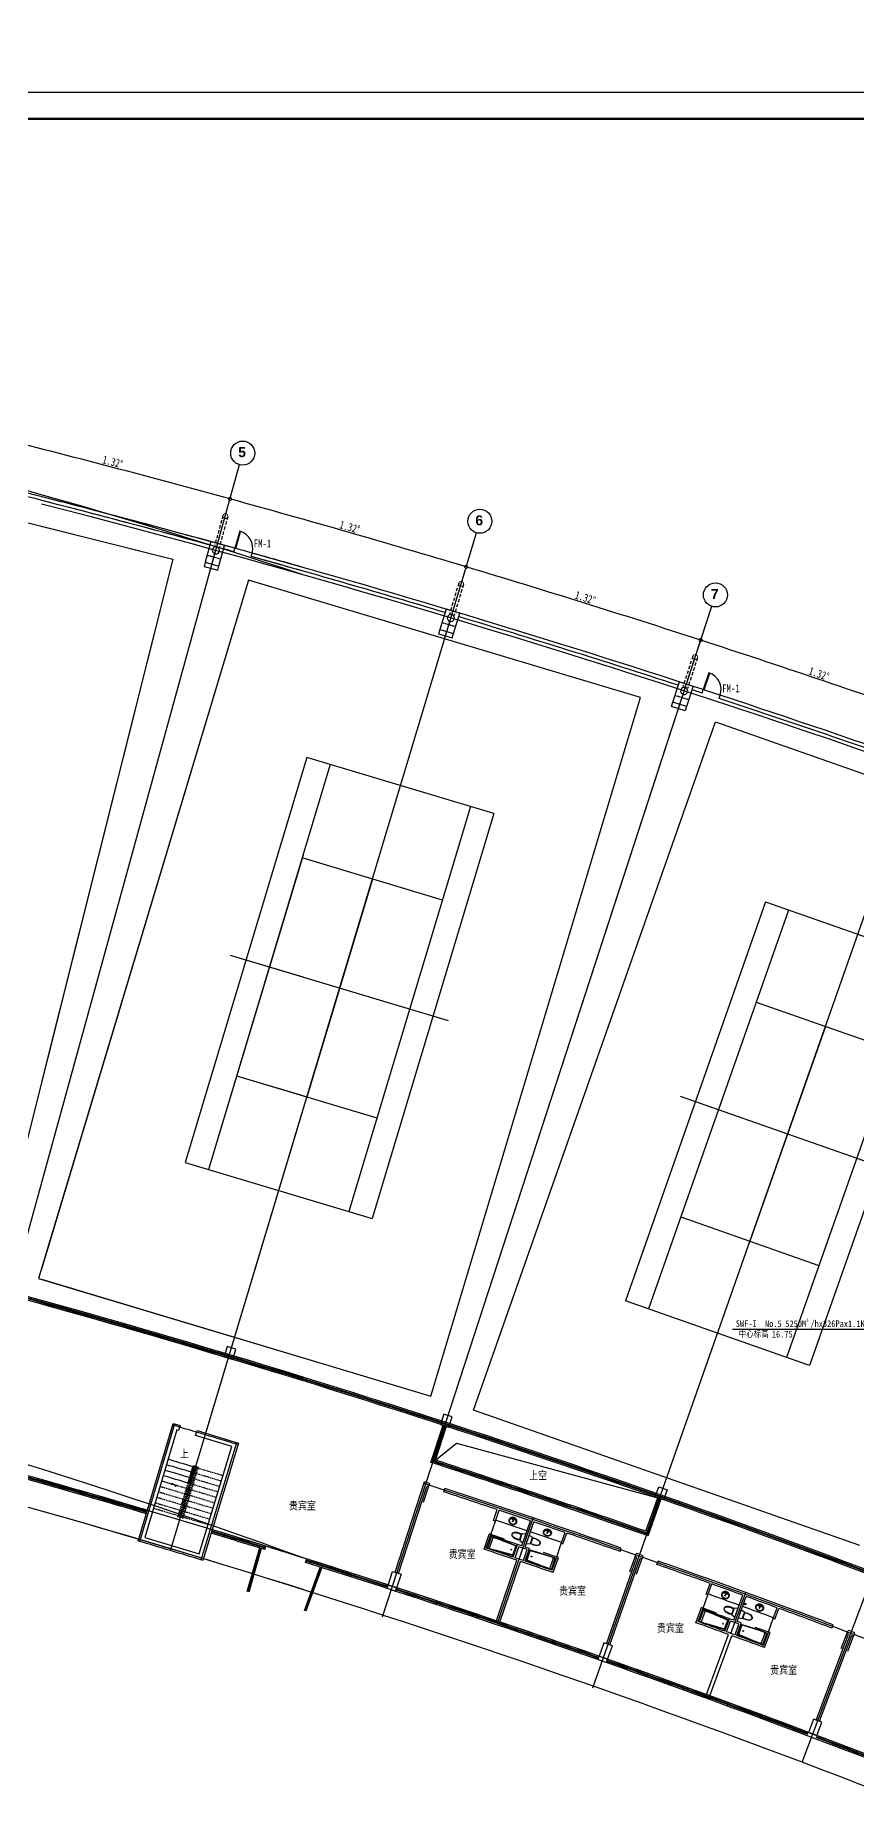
# Model space of a CAD drawing. Extents: x 23618587 to 48466785, y 42305484 to 86624613.
# Drawn here: x 24297473 to 24343642, y 43063849 to 43162400 of the extents above; entities that cross this region are included whole.
import ezdxf

# ---------------------------------------------------------------- set-up
doc = ezdxf.new("R2010")
doc.units = 0
doc.header["$MEASUREMENT"] = 0
doc.linetypes.add('HIDDEN', pattern=[9.525, 6.35, -3.175])
doc.layers.get('0').update_dxf_attribs({"linetype": 'CONTINUOUS'})
doc.layers.get('DEFPOINTS').update_dxf_attribs({"linetype": 'CONTINUOUS'})
for name, color, linetype in [('AC-SF', 4, 'CONTINUOUS'), ('AC-W', 7, 'CONTINUOUS'), ('FRAME', 7, 'CONTINUOUS'), ('场地', 5, 'CONTINUOUS'), ('楼控', 1, 'CONTINUOUS'), ('门窗', 7, 'CONTINUOUS')]:
    doc.layers.add(name, color=color, linetype=linetype)
doc.styles.add('ATT', font='txt')
doc.styles.add('Q1', font='SimSun.ttf', dxfattribs={"width": 0.8, "height": 450})
doc.styles.add('Q200', font='SimSun.ttf', dxfattribs={"width": 0.8, "height": 450})
doc.styles.add('T-SG-01$0$Arial', font='ARIALBD.TTF')
doc.dimstyles.new('Q2', dxfattribs={"dimscale": 150, "dimtxt": 2.5, "dimasz": 2.5, "dimexe": 0, "dimexo": 0, "dimgap": 0.5, "dimtad": 1, "dimdec": 4, "dimdsep": 46, "dimtxsty": 'Q200', "dimblk1": 'DOTSMALL', "dimblk2": 'DOTSMALL', "dimsah": 1, "dimcen": 2.5, "dimadec": 0, "dimazin": 0, "dimtfac": 1, "dimtdec": 3, "dimtmove": 2, "dimatfit": 3, "dimldrblk": 'DOTSMALL', "dimfxl": 1, "dimtolj": 1, "dimtzin": 10, "dimarcsym": 0})

# ---------------------------------------------------------------- blocks, each defined once
blk = doc.blocks.new('_DOTSMALL')
at = {"color": 0, "linetype": 'ByBlock', "const_width": 0.5}
blk.add_lwpolyline([(-0.0625, 0, 1), (0.0625, 0, 1)], format="xyb", close=True, dxfattribs=at)
blk = doc.blocks.new('*D141')
at = {"color": 0, "linetype": 'ByBlock'}
blk.add_arc((24149392, 42558637), 599173, 74.60798, 75.92798, dxfattribs=at)
at = {"layer": 'DEFPOINTS', "color": 0, "linetype": 'ByBlock'}
for p in [(24295562, 43141769), (24294833, 43138859), (24303985, 43137523), (24308691, 43137282), (24308160, 43135354)]:
    blk.add_point(p, dxfattribs=at)
at = {"color": 0, "linetype": 'ByBlock', "xscale": 375, "yscale": 375, "zscale": 375}
for p, rotation in [((24295076, 43139829), 165.9279804356613), ((24308426, 43136318), 344.607980435412)]:
    blk.add_blockref('_DOTSMALL', p, dxfattribs=dict(at, rotation=rotation))
at = {"color": 0, "linetype": 'ByBlock', "insert": (24301837, 43138402), "char_height": 450, "attachment_point": 5, "rotation": 345.26798, "style": 'Q200'}
blk.add_mtext('\\A1;1.32°', dxfattribs=at)
blk = doc.blocks.new('*D152')
at = {"color": 0, "linetype": 'ByBlock'}
blk.add_arc((24149392, 42558637), 599173, 71.96798, 73.28798, dxfattribs=at)
at = {"layer": 'DEFPOINTS', "color": 0, "linetype": 'ByBlock'}
for p in [(24322266, 43134417), (24321404, 43131544), (24330485, 43129788), (24335175, 43129331), (24334556, 43127429)]:
    blk.add_point(p, dxfattribs=at)
at = {"color": 0, "linetype": 'ByBlock', "xscale": 375, "yscale": 375, "zscale": 375}
for p, rotation in [((24321691, 43132502), 163.2879804354956), ((24334865, 43128380), 341.9679804354437)]:
    blk.add_blockref('_DOTSMALL', p, dxfattribs=dict(at, rotation=rotation))
at = {"color": 0, "linetype": 'ByBlock', "insert": (24328380, 43130765), "char_height": 450, "attachment_point": 5, "rotation": 342.62798, "style": 'Q200'}
blk.add_mtext('\\A1;1.32°', dxfattribs=at)
blk = doc.blocks.new('*D153')
at = {"color": 0, "linetype": 'ByBlock'}
blk.add_arc((24149392, 42558637), 599173, 70.64798, 71.96798, dxfattribs=at)
at = {"layer": 'DEFPOINTS', "color": 0, "linetype": 'ByBlock'}
for p in [(24335175, 43129331), (24334556, 43127429), (24343594, 43125464), (24348604, 43125843), (24347609, 43123013)]:
    blk.add_point(p, dxfattribs=at)
at = {"color": 0, "linetype": 'ByBlock', "xscale": 375, "yscale": 375, "zscale": 375}
for p, rotation in [((24334865, 43128380), 161.967980435326), ((24347941, 43123956), 340.6479804352206)]:
    blk.add_blockref('_DOTSMALL', p, dxfattribs=dict(at, rotation=rotation))
at = {"color": 0, "linetype": 'ByBlock', "insert": (24341512, 43126490), "char_height": 450, "attachment_point": 5, "rotation": 341.30798, "style": 'Q200'}
blk.add_mtext('\\A1;1.32°', dxfattribs=at)
blk = doc.blocks.new('*D154')
at = {"color": 0, "linetype": 'ByBlock'}
blk.add_arc((24149392, 42558637), 599173, 73.28798, 74.60798, dxfattribs=at)
at = {"layer": 'DEFPOINTS', "color": 0, "linetype": 'ByBlock'}
for p in [(24308691, 43137282), (24308160, 43135354), (24322266, 43134417), (24317279, 43133808), (24321404, 43131544)]:
    blk.add_point(p, dxfattribs=at)
at = {"color": 0, "linetype": 'ByBlock', "xscale": 375, "yscale": 375, "zscale": 375}
for p, rotation in [((24308426, 43136318), 164.6079804352996), ((24321691, 43132502), 343.2879804354758)]:
    blk.add_blockref('_DOTSMALL', p, dxfattribs=dict(at, rotation=rotation))
at = {"color": 0, "linetype": 'ByBlock', "insert": (24315153, 43134736), "char_height": 450, "attachment_point": 5, "rotation": 343.94798, "style": 'Q200'}
blk.add_mtext('\\A1;1.32°', dxfattribs=at)
blk = doc.blocks.new('M100')
at = {"layer": '门窗'}
blk.add_line((0, 1000), (0, 0), dxfattribs=at)
blk = doc.blocks.new('WC-3')
for points in [[(-20, 24, 0.477064), (0, 0), (463, 0, 0.477064), (473, 12), (431, 207, 0.354037), (426, 211), (24, 211, 0.354037), (19, 207)], [(382, 218, 0.033558), (397, 269, 0.056391), (412, 405, 0.056391), (397, 541, 0.070142), (358, 644, 0.106098), (290, 721, 0.162033), (225, 743, 0.162033), (161, 721, 0.106098), (93, 644, 0.070142), (54, 541, 0.056391), (38, 405, 0.056391), (54, 269, 0.033558), (69, 218)], [(55, 405, -0.056391), (70, 537, -0.070142), (108, 636, -0.106098), (170, 708, -0.162033), (225, 726, -0.162033), (280, 708, -0.106098), (343, 636, -0.070142), (381, 537, -0.056391), (396, 405, -0.056391), (381, 273, -0.027675), (369, 232), (81, 232, -0.027675), (70, 273, -0.056391)]]:
    blk.add_lwpolyline(points, format="xyb", close=True)
blk = doc.blocks.new('15PLAV04')
at = {"color": 0, "linetype": 'ByBlock'}
for p, q in [((2.5, -1.5), (2.5, 1.5)), ((7, 0.5), (3, 1.5)), ((4, 1.25), (4, 3.635323)), ((7, -0.5), (7, 0.5)), ((3, -1.5), (7, -0.5)), ((4, -3.628449), (4, -1.25))]:
    blk.add_line(p, q, dxfattribs=at)
blk.add_lwpolyline([(8, 9, 0.109452), (4.986152, 8.332258, 0.102376), (2.343146, 6.363961, 0.093737), (0.622313, 3.491319, 0.088426), (0, 0, 0.088426), (0.622313, -3.491319, 0.093737), (2.343146, -6.363961, 0.102376), (4.986152, -8.332258, 0.109452), (8, -9, 0.109452), (11.013848, -8.332258, 0.102376), (13.656854, -6.363961, 0.093737), (15.377687, -3.491319, 0.088426), (16, 0, 0.088426), (15.377687, 3.491319, 0.093737), (13.656854, 6.363961, 0.102376), (11.013848, 8.332258, 0.109452)], format="xyb", close=True, dxfattribs=at)
for centre in [(3, 2.5), (9, 0), (3, -2.5)]:
    blk.add_circle(centre, 1, dxfattribs=at)
for centre, radius, start, end in [((7, 3.635323), 3, 146.09549, 180), ((11.358035, 0.706347), 8.250845, 143.130102, 146.09549), ((9.915843, 1.787992), 6.448105, 118.911201, 143.130102), ((9, 3.446272), 4.553728, 90, 118.911201), ((9, 3.446272), 4.553728, 61.088799, 90), ((8.084157, 1.787992), 6.448105, 36.869898, 61.088799), ((6.641965, 0.706347), 8.250845, 17.257939, 36.869898), ((4.368267, 0), 10.631733, 0, 17.257939), ((4.368267, 0), 10.631733, 342.742061, 0), ((7, -3.628449), 3, 180, 212.259808), ((9.915843, -1.787992), 6.448105, 212.259808, 241.088799), ((9, -3.446272), 4.553728, 241.088799, 270), ((9, -3.446272), 4.553728, 270, 298.911201), ((8.084157, -1.787992), 6.448105, 298.911201, 323.130102), ((6.641965, -0.706347), 8.250845, 323.130102, 342.742061)]:
    blk.add_arc(centre, radius, start, end, dxfattribs=at)
at = {"color": 0, "linetype": 'ByBlock', "style": 'ATT'}
for tag, p, flags in [('ITEM', (0, -17.5), 3), ('ROOM_NUMBER', (0, -26.5), 1)]:
    blk.add_attdef(tag, p, '', height=6, dxfattribs=dict(at, flags=flags))
blk = doc.blocks.new('13')
for p, q in [((40, 259), (40, -259)), ((70, 239), (70, -239)), ((1098, 345), (76, 299)), ((1100, 325), (105, 279)), ((1400, 325), (1100, 325)), ((1500, 345), (1102, 345)), ((1440, 285), (1440, -285)), ((1540, 305), (1540, -305)), ((76, -299), (1098, -345)), ((105, -279), (1100, -325)), ((115, -279), (1100, -325)), ((1400, -325), (1100, -325)), ((1500, -345), (1102, -345))]:
    blk.add_line(p, q)
at = {"const_width": 1.5}
for points in [[(1600, 375), (0, 375)], [(0, 375), (0, -375)], [(1600, -375), (1600, 375)], [(0, -375), (1600, -375)]]:
    blk.add_lwpolyline(points, dxfattribs=at)
for radius in [20, 16]:
    blk.add_circle((250, -11), radius)
for centre, start, end in [((80, 259), 96.20345, 180), ((110, 239), 96.63251, 180), ((1102, 305), 90, 96.20345), ((1400, 285), 0, 90), ((1500, 305), 0, 90), ((80, -259), 180, 263.79655), ((110, -239), 180, 263.36749), ((1102, -305), 263.79655, 270), ((1400, -285), 270, 0), ((1500, -305), 270, 0)]:
    blk.add_arc(centre, 40, start, end)
at = {"text_generation_flag": 2, "width": 0.8, "flags": 9}
for tag in ['XSIZE', 'YSIZE']:
    blk.add_attdef(tag, (800, 375), '', height=0.5, dxfattribs=at)

msp = doc.modelspace()

# ---------------------------------------------------------------- linework, layer by layer
at = {"layer": 'AC-SF'}
msp.add_circle((24337358.94815, 43074192.04111), 50, dxfattribs=at)
at = {"layer": 'AC-W', "color": 7}
for p, q in [((24308160.53214, 43135354.6518), (24308956.68202, 43138246.62902)), ((24308160.53214, 43135354.6518), (24308956.68202, 43138246.62902)), ((24321403.72945, 43131543.7572), (24322266.41379, 43134417.04378)), ((24308646.89004, 43133352.47393), (24308700.29777, 43133545.21109)), ((24308646.89004, 43133352.47393), (24308700.29777, 43133545.21109)), ((24309610.19048, 43133084.67235), (24309663.92127, 43133277.3197)), ((24309610.19048, 43133084.67235), (24309663.92127, 43133277.3197)), ((24334555.88354, 43127429.63085), (24335484.39404, 43130281.86771)), ((24334949.50416, 43125407.17614), (24335011.73276, 43125597.24876)), ((24335899.44716, 43125095.2888), (24335961.99434, 43125285.25682)), ((24308267.10688, 43088659.94332), (24308094.59232, 43088085.27931)), ((24308267.10688, 43088659.94332), (24308094.59232, 43088085.27931)), ((24308745.996, 43088516.18933), (24308267.10688, 43088659.94332)), ((24308745.996, 43088516.18933), (24308267.10688, 43088659.94332)), ((24308573.48144, 43087941.52532), (24308745.996, 43088516.18933)), ((24308573.48144, 43087941.52532), (24308745.996, 43088516.18933)), ((24308094.59232, 43088085.27931), (24308573.48144, 43087941.52532)), ((24308094.59232, 43088085.27931), (24308573.48144, 43087941.52532)), ((24320434.75492, 43084859.39328), (24320249.02055, 43084288.8648)), ((24320910.20539, 43084704.64559), (24320434.75492, 43084859.39328)), ((24320724.47102, 43084134.11711), (24320910.20539, 43084704.64559)), ((24304591.87809, 43082189.9212), (24305203.36861, 43084251.12947)), ((24304591.87809, 43082189.9212), (24305203.36861, 43084251.12947)), ((24319710.67432, 43082150.5558), (24320391.74102, 43084242.67225)), ((24319805.20949, 43082198.664), (24320463.05725, 43084219.45599)), ((24319868.23118, 43082230.73073), (24320510.52858, 43084203.75477)), ((24319962.76108, 43082278.82274), (24320581.84481, 43084180.53851)), ((24320249.02055, 43084288.8648), (24320724.47102, 43084134.11711)), ((24306057.02865, 43080951.12746), (24306358.62505, 43081955.63496)), ((24306057.02865, 43080951.12746), (24306358.62505, 43081955.63496)), ((24306110.49939, 43080955.34309), (24306406.51645, 43081941.26784)), ((24306110.49939, 43080955.34309), (24306406.51645, 43081941.26784)), ((24306163.96947, 43080959.55653), (24306440.02846, 43081879.00824)), ((24306163.96947, 43080959.55653), (24306440.02846, 43081879.00824)), ((24298443.9624, 43081010.4797), (24298389.08559, 43080818.15566)), ((24298443.9624, 43081010.4797), (24298389.08559, 43080818.15566)), ((24305388.27935, 43080799.82859), (24305173.17882, 43080983.49068)), ((24305181.17442, 43080882.07512), (24305173.17882, 43080983.49068)), ((24305388.27935, 43080799.82859), (24305173.17882, 43080983.49068)), ((24305181.17442, 43080882.07512), (24305173.17882, 43080983.49068)), ((24305388.27935, 43080799.82859), (24305380.55573, 43080897.79434)), ((24305388.27935, 43080799.82859), (24305380.55573, 43080897.79434)), ((24317699.05114, 43075971.16869), (24319354.69361, 43081057.03956)), ((24317889.22439, 43075909.2483), (24319482.96066, 43080804.95313)), ((24319578.04057, 43080773.97231), (24319640.01951, 43080964.12649)), ((24320433.50553, 43080494.36599), (24320495.79602, 43080684.41834)), ((24332312.78775, 43080213.48722), (24332511.63677, 43080779.57826)), ((24332511.63677, 43080779.57826), (24332983.37776, 43080613.86637)), ((24300697.45845, 43080153.97112), (24300753.59893, 43080347.47571)), ((24300697.45845, 43080153.97112), (24300753.59893, 43080347.47571)), ((24303059.44686, 43079671.41318), (24303002.87076, 43079479.58215)), ((24303059.44686, 43079671.41318), (24303002.87076, 43079479.58215)), ((24331791.58042, 43078276.82453), (24332454.30835, 43080163.77425)), ((24331837.49282, 43078181.21723), (24332525.07084, 43080138.92129)), ((24331868.09921, 43078117.47368), (24332572.24225, 43080122.34245)), ((24331914.00596, 43078021.85032), (24332643.00475, 43080097.48949)), ((24332784.52875, 43080047.77532), (24332312.78775, 43080213.48722)), ((24332983.37776, 43080613.86637), (24332784.52875, 43080047.77532)), ((24323075.85391, 43078092.22562), (24323329.46562, 43078850.96214)), ((24323234.62355, 43078882.6636), (24323440.68379, 43079499.13918)), ((24323329.46562, 43078850.96214), (24323535.52585, 43079467.43772)), ((24324816.30949, 43077454.26656), (24325297.03106, 43078875.14898)), ((24325005.76048, 43077390.17035), (24325486.48204, 43078811.05277)), ((24308082.26168, 43077954.53337), (24308140.7213, 43078145.84439)), ((24308082.26168, 43077954.53337), (24308140.7213, 43078145.84439)), ((24308082.53933, 43077954.44853), (24308140.99905, 43078145.75951)), ((24308082.53933, 43077954.44853), (24308140.99905, 43078145.75951)), ((24322695.69867, 43077270.3485), (24322981.01185, 43078123.92708)), ((24322822.2422, 43077333.4891), (24323075.85391, 43078092.22562)), ((24327035.19253, 43077597.21811), (24327245.75632, 43078212.17002)), ((24327129.80018, 43077564.8238), (24327340.36397, 43078179.77571)), ((24310073.57349, 43077341.86153), (24309373.10806, 43074876.84496)), ((24310073.57349, 43077341.86153), (24309373.10806, 43074876.84496)), ((24310121.34701, 43077327.06014), (24309422.6074, 43074868.1169)), ((24310121.34701, 43077327.06014), (24309422.6074, 43074868.1169)), ((24310169.11927, 43077312.25432), (24309472.10673, 43074859.38883)), ((24310169.11927, 43077312.25432), (24309472.10673, 43074859.38883)), ((24310378.06392, 43077247.44045), (24310437.79631, 43077439.8666)), ((24310378.06392, 43077247.44045), (24310437.79631, 43077439.8666)), ((24312670.43878, 43076530.28558), (24312730.58864, 43076721.07192)), ((24312670.71567, 43076530.19829), (24312730.86563, 43076720.98459)), ((24324339.10203, 43076823.84818), (24324579.07308, 43077534.42112)), ((24324433.84509, 43076791.85204), (24324641.82, 43077407.68192)), ((24324907.47255, 43076631.61152), (24325116.12293, 43077247.21288)), ((24325002.18045, 43076599.51147), (24325242.93088, 43077309.82072)), ((24326516.88347, 43076083.49563), (24326776.038, 43076840.35687)), ((24326579.09681, 43075956.49366), (24326870.64566, 43076807.96256)), ((24326776.038, 43076840.35687), (24327035.19253, 43077597.21811)), ((24329571.39828, 43071955.38523), (24331277.95481, 43076814.39887)), ((24329760.09468, 43071889.10047), (24331466.65491, 43076748.12464)), ((24330334.09289, 43077144.73898), (24330399.98901, 43077333.57145)), ((24331183.59572, 43076847.51021), (24331249.80122, 43077036.23443)), ((24331560.9959, 43076714.96176), (24331627.33885, 43076903.63771)), ((24313479.64404, 43076274.46932), (24312580.32576, 43073803.61264)), ((24313527.34815, 43076259.34506), (24312630.32576, 43073794.7963)), ((24313575.05067, 43076244.21646), (24312853.97393, 43074263.07439)), ((24314959.61906, 43075802.99797), (24315021.0514, 43075994.88817)), ((24314960.17206, 43075802.82093), (24315021.66808, 43075994.90936)), ((24317308.415, 43075257.02169), (24317556.09659, 43076017.71469)), ((24317556.09659, 43076017.71469), (24318031.52971, 43075862.91369)), ((24318031.52971, 43075862.91369), (24317783.84813, 43075102.2207)), ((24323390.17744, 43073238.97914), (24324543.90926, 43076649.09693)), ((24323579.62843, 43073174.88293), (24324733.36025, 43076585.00072)), ((24332409.79275, 43076415.72288), (24332476.44482, 43076604.28985)), ((24317246.11217, 43075065.41235), (24317307.94766, 43075255.65905)), ((24317246.38827, 43075065.32261), (24317308.6506, 43075256.88221)), ((24317783.84813, 43075102.2207), (24317308.415, 43075257.02169)), ((24317721.28492, 43074910.72617), (24317783.29546, 43075100.91588)), ((24317721.56095, 43074910.63617), (24317783.57158, 43075100.82585)), ((24335173.0484, 43074739.91767), (24335393.25528, 43075351.48278)), ((24335267.13501, 43074706.0398), (24335487.34189, 43075317.60492)), ((24312853.97393, 43074263.07439), (24312680.32576, 43073785.97995)), ((24320067.40009, 43074351.71061), (24320004.54106, 43074161.84554)), ((24334597.12472, 43073140.44527), (24334902.02549, 43073987.22478)), ((24334725.08919, 43073200.65402), (24334996.1121, 43073953.34691)), ((24334996.1121, 43073953.34691), (24335267.13501, 43074706.0398)), ((24336721.40958, 43073275.46345), (24337234.73549, 43074684.89475)), ((24336909.33375, 43073207.02), (24337422.65966, 43074616.4513)), ((24338942.99687, 43073367.26215), (24339167.67102, 43073977.20026)), ((24339036.83317, 43073332.69702), (24339261.50732, 43073942.63513)), ((24322283.16935, 43073401.85904), (24322347.34024, 43073592.85087)), ((24336229.80624, 43072656.20547), (24336486.08259, 43073361.06179)), ((24336323.78708, 43072622.03529), (24336545.89325, 43073232.91077)), ((24336793.5975, 43072450.92666), (24337016.3737, 43073061.55811)), ((24336887.5408, 43072416.6534), (24337144.59026, 43073121.22815)), ((24338666.47581, 43072616.57173), (24338942.99687, 43073367.26215)), ((24342230.58974, 43072838.91178), (24342300.81838, 43073026.17614)), ((24329429.92337, 43072005.08216), (24329164.78433, 43071250.29656)), ((24329901.66437, 43071839.37026), (24329429.92337, 43072005.08216)), ((24329636.52533, 43071084.58466), (24329901.66437, 43071839.37026)), ((24335198.54272, 43069094.15059), (24336430.5249, 43072476.78571)), ((24335386.46689, 43069025.70714), (24336618.44907, 43072408.34226)), ((24338389.95476, 43071865.88131), (24338666.47581, 43072616.57173)), ((24338449.22593, 43071737.47987), (24338760.31212, 43072582.0066)), ((24341348.55004, 43067668.49436), (24343166.59138, 43072486.91624)), ((24341535.67729, 43067597.90121), (24343353.71468, 43072416.31264)), ((24343073.02008, 43072522.19248), (24343143.55553, 43072709.34149)), ((24343447.26669, 43072380.98529), (24343517.93843, 43072568.08288)), ((24329098.47774, 43071061.53205), (24329164.67951, 43071250.30376)), ((24329098.75171, 43071061.43597), (24329164.95358, 43071250.20765)), ((24329164.78433, 43071250.29656), (24329636.52533, 43071084.58466)), ((24329569.96091, 43070895.94042), (24329636.33636, 43071084.65113)), ((24329570.23478, 43070895.84409), (24329636.61034, 43071084.55476)), ((24331834.32714, 43070093.85943), (24331902.0207, 43070283.63131)), ((24334162.96227, 43069469.91243), (24334094.93469, 43069281.83732)), ((24336351.92819, 43068459.82352), (24336421.29796, 43068648.9891)), ((24341209.02249, 43067722.63984), (24340926.65025, 43066974.13071)), ((24340926.65025, 43066974.13071), (24341394.46846, 43066797.64806)), ((24341676.84069, 43067546.15719), (24341209.02249, 43067722.63984)), ((24341394.46846, 43066797.64806), (24341676.84069, 43067546.15719)), ((24343639.87129, 43065941.9838), (24343568.35457, 43065755.20757))]:
    msp.add_line(p, q, dxfattribs=at)
at = {"layer": 'AC-W', "color": 7, "ltscale": 1500}
for p, q in [((24293097.72762, 43080639.71914), (24308160.53214, 43135354.6518)), ((24297830.48834, 43097831.251), (24308160.53214, 43135354.6518)), ((24305084.61737, 43077190.75286), (24321403.72945, 43131543.7572)), ((24316988.87469, 43073466.56815), (24335484.52887, 43130282.28188)), ((24316988.87469, 43073466.56815), (24334555.88354, 43127429.63085)), ((24328804.1815, 43069469.14159), (24347609.49399, 43123012.79408)), ((24340559.56872, 43065294.15644), (24360558.19087, 43118297.24089)), ((24305084.61737, 43077190.75286), (24312528.49985, 43101983.6077)), ((24303365.50554, 43077703.80085), (24305327.76303, 43084318.87212)), ((24303365.50554, 43077703.80085), (24305327.76303, 43084318.87212)), ((24306802.01975, 43076672.01132), (24308806.59322, 43083269.06436)), ((24306802.01975, 43076672.01132), (24308806.59322, 43083269.06436)), ((24323484.90294, 43073206.93104), (24325455.86438, 43079032.55754)), ((24324670.6742, 43076711.77725), (24325455.85568, 43079032.56049)), ((24336558.70871, 43072536.52607), (24337397.14414, 43074838.60575))]:
    msp.add_line(p, q, dxfattribs=at)
at = {"layer": 'AC-W', "color": 7, "linetype": 'HIDDEN', "ltscale": 30}
for p, q in [((24308028.3809, 43135392.66189), (24307546.4741, 43133642.15801)), ((24308028.3809, 43135392.66189), (24307546.4741, 43133642.15801)), ((24308293.5173, 43135319.67089), (24307811.61051, 43133569.16701)), ((24308293.5173, 43135319.67089), (24307811.61051, 43133569.16701)), ((24321272.61414, 43131585.21864), (24320750.51009, 43129846.28065)), ((24321535.99874, 43131506.13924), (24321013.89469, 43129767.20125)), ((24334425.62332, 43127473.68753), (24333863.5991, 43125747.23836)), ((24334687.11633, 43127388.56171), (24334125.09211, 43125662.11253))]:
    msp.add_line(p, q, dxfattribs=at)
at = {"layer": 'AC-W', "color": 7, "ltscale": 1000}
for p, q in [((24303269.63193, 43077732.23062), (24305231.89724, 43084347.32824)), ((24303269.63193, 43077732.23062), (24305231.89724, 43084347.32824)), ((24305434.18651, 43083974.37318), (24303642.55288, 43077934.50113)), ((24305434.18651, 43083974.37318), (24303642.55288, 43077934.50113)), ((24305231.89724, 43084347.32824), (24305615.41285, 43084233.48821)), ((24305231.89724, 43084347.32824), (24305615.41285, 43084233.48821)), ((24305529.93959, 43083945.922), (24305434.18651, 43083974.37318)), ((24305529.93959, 43083945.922), (24305434.18651, 43083974.37318)), ((24305615.41285, 43084233.48821), (24305529.93959, 43083945.922)), ((24305615.41285, 43084233.48821), (24305529.93959, 43083945.922)), ((24306486.7637, 43083658.54714), (24306572.8245, 43083944.14366)), ((24306486.7637, 43083658.54714), (24306572.8245, 43083944.14366)), ((24308529.48918, 43083045.03004), (24306486.7637, 43083658.54714)), ((24308529.48918, 43083045.03004), (24306486.7637, 43083658.54714)), ((24306572.8245, 43083944.14366), (24308902.31739, 43083240.13504)), ((24306572.8245, 43083944.14366), (24308902.31739, 43083240.13504)), ((24306697.86824, 43077017.16392), (24308529.48918, 43083045.03004)), ((24306697.86824, 43077017.16392), (24308529.48918, 43083045.03004)), ((24308902.31739, 43083240.13504), (24306897.69747, 43076642.92914)), ((24308902.31739, 43083240.13504), (24306897.69747, 43076642.92914)), ((24303642.55288, 43077934.50113), (24306697.86824, 43077017.16392)), ((24303642.55288, 43077934.50113), (24306697.86824, 43077017.16392))]:
    msp.add_line(p, q, dxfattribs=at)
at = {"layer": 'AC-W', "color": 7, "linetype": 'HIDDEN', "ltscale": 10}
for p, q in [((24305707.62771, 43079091.89697), (24306535.80468, 43081850.25209)), ((24305707.62771, 43079091.89697), (24306535.80468, 43081850.25209)), ((24305755.51383, 43079077.51229), (24306583.69279, 43081835.87402)), ((24305755.51383, 43079077.51229), (24306583.69279, 43081835.87402)), ((24305789.02056, 43079015.23509), (24306645.95371, 43081869.36653)), ((24305789.02056, 43079015.23509), (24306645.95371, 43081869.36653)), ((24305501.69191, 43079101.50352), (24306057.02865, 43080951.12746)), ((24305501.69191, 43079101.50352), (24306057.02865, 43080951.12746)), ((24305563.9614, 43079135.02458), (24306110.49939, 43080955.34309)), ((24305563.9614, 43079135.02458), (24306110.49939, 43080955.34309)), ((24305611.85149, 43079120.65311), (24306163.96947, 43080959.55653)), ((24305611.85149, 43079120.65311), (24306163.96947, 43080959.55653))]:
    msp.add_line(p, q, dxfattribs=at)
at = {"layer": 'AC-W', "color": 7, "const_width": 50}
for points in [[(24308293.5173, 43135319.67089, -0.9999977471), (24308028.3809, 43135392.66189, -0.9999977471)], [(24308293.5173, 43135319.67089, -0.9999977471), (24308028.3809, 43135392.66189, -0.9999977471)], [(24321272.61414, 43131585.21864, 0.9999977471), (24321535.99874, 43131506.13924, 0.9999977471)], [(24334425.62332, 43127473.68753, 0.9999977471), (24334687.11633, 43127388.56171, 0.9999977471)]]:
    msp.add_lwpolyline(points, format="xyb", close=True, dxfattribs=at)
at = {"layer": 'AC-W', "color": 7}
for points in [[(24307350.08865, 43133917.78879), (24307031.58245, 43132760.82993), (24307802.88836, 43132548.49246), (24308121.39456, 43133705.45132)], [(24307350.08865, 43133917.78879), (24307031.58245, 43132760.82993), (24307802.88836, 43132548.49246), (24308121.39456, 43133705.45132)], [(24307350.08865, 43133917.78879), (24307031.58245, 43132760.82993), (24307802.88836, 43132548.49246), (24308121.39456, 43133705.45132)], [(24307350.08865, 43133917.78879), (24307031.58245, 43132760.82993), (24307802.88836, 43132548.49246), (24308121.39456, 43133705.45132)], [(24307031.58245, 43132760.82993), (24306965.22699, 43132519.79683), (24307736.5329, 43132307.45937), (24307802.88836, 43132548.49246)], [(24307031.58245, 43132760.82993), (24306965.22699, 43132519.79683), (24307736.5329, 43132307.45937), (24307802.88836, 43132548.49246)], [(24320560.23435, 43130126.90469), (24320215.16062, 43128977.59006), (24320981.37037, 43128747.5409), (24321326.4441, 43129896.85553)], [(24320560.23435, 43130126.90469), (24320215.16062, 43128977.59006), (24320981.37037, 43128747.5409), (24321326.44411, 43129896.85553)], [(24320215.16062, 43128977.59006), (24320143.27025, 43128738.14951), (24320909.48001, 43128508.10035), (24320981.37037, 43128747.5409)], [(24334440.82468, 43125783.98343), (24334069.36655, 43124642.92302), (24333308.65961, 43124890.56177), (24333680.11774, 43126031.62218)], [(24334440.82468, 43125783.98343), (24334069.36655, 43124642.92302), (24333308.65961, 43124890.56177), (24333680.11774, 43126031.62218)], [(24334069.36655, 43124642.92302), (24333991.97944, 43124405.2021), (24333231.2725, 43124652.84086), (24333308.65961, 43124890.56177)], [(24319962.76108, 43082278.82274), (24321139.36336, 43083227.53142), (24332454.30835, 43080163.77425)]]:
    msp.add_lwpolyline(points, dxfattribs=at)
for centre in [(24309135.84176, 43138897.41838), (24309135.84176, 43138897.41838), (24322460.51777, 43135063.53325), (24335693.33924, 43130923.71419)]:
    msp.add_circle(centre, 675, dxfattribs=at)
for centre, radius, start, end in [((24148759.7883, 42835660.74182), 530172.67138, 79.4743453433, 79.4743453433), ((24148766.30591, 42835659.45113), 530172.67138, 78.1227654299, 78.1227654299), ((24148779.34207, 42835656.52904), 530172.67138, 76.2090487924, 76.2090487924), ((24149392.33084, 42558636.58887), 596572.67138, 74.51187440946, 77.05581668695), ((24149392.33084, 42558636.58887), 596372.67138, 74.6464099521, 75.88955091874), ((24149392.33084, 42558636.58887), 596572.67138, 74.51187440946, 75.59240771799), ((24149392.33084, 42558636.58887), 596372.67138, 74.6464099521, 75.58747143822), ((24149392.33084, 42558636.58887), 596572.67138, 74.56956380217, 74.64639706867), ((24149392.33084, 42558636.58887), 596572.67138, 74.56956380217, 74.64639706867), ((24307629.57287, 43133425.9671), 200, 74.607980435, 254.607980435), ((24307629.57287, 43133425.9671), 200, 74.607980435, 254.607980435), ((24307629.57287, 43133425.9671), 200, 74.607980435, 254.607980435), ((24307629.57287, 43133425.9671), 200, 74.607980435, 254.607980435), ((24307629.57287, 43133425.9671), 200, 254.607980435, 74.607980435), ((24307629.57287, 43133425.9671), 200, 254.607980435, 74.607980435), ((24307629.57287, 43133425.9671), 200, 254.607980435, 74.607980435), ((24307629.57287, 43133425.9671), 200, 254.607980435, 74.607980435), ((24149392.33084, 42558636.58887), 596372.67138, 74.51187440946, 74.56955091874), ((24149392.33084, 42558636.58887), 596372.67138, 74.51187440946, 74.56955091874), ((24149392.33084, 42558636.58887), 596572.67138, 74.41581668695, 74.51187440946), ((24149392.33084, 42558636.58887), 596572.67138, 74.41581668695, 74.51187440946), ((24149392.33084, 42558636.58887), 596372.67138, 74.12453508521, 74.41581668695), ((24149392.33084, 42558636.58887), 596372.67138, 73.32645179788, 74.41581668695), ((24149392.33084, 42558636.58887), 596572.67138, 74.12999775198, 74.41581668695), ((24149392.33084, 42558636.58887), 596572.67138, 71.87187440946, 74.41581668695), ((24149392.33084, 42558636.58887), 596572.67138, 73.24960563392, 73.32643890042), ((24320828.31465, 43129628.77523), 200, 73.2879804353, 253.2879804353), ((24320828.31465, 43129628.77523), 200, 73.2879804353, 253.2879804353), ((24320828.31465, 43129628.77523), 200, 253.2879804353, 73.2879804353), ((24320828.31465, 43129628.77523), 200, 253.2879804353, 73.2879804353), ((24149392.33084, 42558636.58887), 596372.67138, 72.0064099521, 73.24959276451), ((24149392.33084, 42558636.58887), 596572.67138, 71.92956380217, 72.00639706867), ((24333936.65183, 43125527.44934), 200, 71.9679804356, 251.9679804346), ((24333936.65184, 43125527.44934), 200, 71.9679804356, 251.9679804346), ((24333936.65184, 43125527.44934), 200, 251.9679804346, 71.9679804356), ((24333936.65183, 43125527.44934), 200, 251.9679804346, 71.9679804356), ((24149392.33084, 42558636.58887), 596372.67138, 71.87187440946, 71.92955091874), ((24149392.33084, 42558636.58887), 596572.67138, 71.77581668695, 71.87187440946), ((24149392.33084, 42558636.58887), 596372.67138, 70.68636810633, 71.77581668695), ((24149392.33084, 42558636.58887), 596572.67138, 69.36639706003, 71.77581668695), ((24149392.33084, 42558636.58887), 552797.67138, 72.8358612015, 79.8589592948), ((24149392.33084, 42558636.58887), 552847.67138, 72.8374617003, 79.8589619195), ((24149392.33084, 42558636.58887), 552922.67138, 72.8398618798, 79.8589658557), ((24149392.33084, 42558636.58887), 552722.67138, 72.8334598845, 75.9279804354), ((24149392.33084, 42558636.58887), 552922.67138, 69.3538866954, 74.4272938068), ((24149392.33084, 42558636.58887), 552847.67138, 69.3538866954, 74.4251275769), ((24149392.33084, 42558636.58887), 552797.67138, 69.3538962623, 74.4236830843), ((24149392.33084, 42558636.58887), 552722.67138, 69.3538962623, 74.4215158365), ((24149392.33084, 42558636.58886), 543022.67139, 73.4883846974, 74.63432594), ((24149392.33084, 42558636.58887), 543097.67138, 73.4883832403, 74.5815688361), ((24149392.33084, 42558636.58887), 543147.67138, 73.4883822691, 74.5815688361), ((24149392.33084, 42558636.58887), 543222.67138, 73.4883808127, 74.5815688361), ((24149392.33084, 42558636.58887), 545662.67138, 73.3037307652, 73.456832989), ((24149392.33084, 42558636.58887), 545662.67138, 73.3037307652, 73.456832989), ((24149392.33084, 42558636.58887), 545982.67138, 73.303721534, 73.4568452973), ((24149392.33084, 42558636.58887), 545982.67138, 73.303721534, 73.4568452973), ((24149392.33084, 42558636.58887), 546302.67138, 73.3037123135, 73.4568575913), ((24149392.33084, 42558636.58887), 546302.67138, 73.3037123135, 73.4568575913), ((24149392.33084, 42558636.58887), 546352.67138, 73.2984673943, 73.3037108738), ((24149392.33084, 42558636.58887), 546352.67138, 73.2984673943, 73.3037108738), ((24149392.33084, 42558636.58887), 550522.67138, 70.6375729113, 71.9783879595), ((24149392.33084, 42558636.58887), 550597.67138, 70.6453788954, 71.9705819485), ((24149392.33084, 42558636.58887), 550647.67138, 70.6505817035, 71.9653791225), ((24149392.33084, 42558636.58887), 550722.67138, 70.6583841442, 71.9575766548), ((24149392.33084, 42558636.58887), 543222.67138, 73.4883808127, 74.1419663263), ((24149392.33084, 42558636.58887), 543147.67138, 73.4883822691, 74.1397188905), ((24149392.33084, 42558636.58887), 543097.67138, 73.4883832403, 74.1382202411), ((24149392.33084, 42558636.58886), 543022.67139, 73.4883846974, 74.1359717287), ((24149392.33084, 42558636.58887), 545022.67138, 73.3775964543, 73.4568083289), ((24149392.33084, 42558636.58887), 545022.67138, 73.3775964543, 73.4568083289), ((24149392.33084, 42558636.58887), 545342.67138, 73.3037400073, 73.4568206662), ((24149392.33084, 42558636.58887), 545342.67138, 73.3037400073, 73.4568206662), ((24149392.33084, 42558636.58887), 545342.67138, 73.293233626, 73.2984868166), ((24149392.33084, 42558636.58887), 545342.67138, 73.293233626, 73.2984868166), ((24149392.33084, 42558636.58887), 545662.67138, 73.2932305453, 73.2984806552), ((24149392.33084, 42558636.58887), 545662.67138, 73.2932305453, 73.2984806552), ((24149392.33084, 42558636.58887), 545342.67138, 73.2774740542, 73.2827272448), ((24149392.33084, 42558636.58887), 545342.67138, 73.2774740542, 73.2827272448), ((24149392.33084, 42558636.58887), 545982.67138, 73.2932274682, 73.298474501), ((24149392.33084, 42558636.58887), 545982.67138, 73.2932274682, 73.298474501), ((24149392.33084, 42558636.58887), 545662.67138, 73.2774802156, 73.2827303255), ((24149392.33084, 42558636.58887), 545662.67138, 73.2774802156, 73.2827303255), ((24149392.33084, 42558636.58887), 545982.67138, 73.2774863698, 73.2827334026), ((24149392.33084, 42558636.58887), 545982.67138, 73.2774863698, 73.2827334026), ((24149392.33084, 42558636.58887), 549372.67138, 71.9471142188, 71.9784097456), ((24149392.33084, 42558636.58887), 549172.67138, 71.9471142188, 71.9575473271), ((24149392.33084, 42558636.58887), 549372.67138, 70.7627446372, 71.8532162336), ((24149392.33084, 42558636.58887), 549172.67138, 71.5227371997, 71.8532162336), ((24149392.33084, 42558636.58887), 548522.67138, 71.5122988677, 71.5227438633), ((24149392.33084, 42558636.58887), 548572.67138, 71.3184145018, 71.5122993438), ((24149392.33084, 42558636.58887), 549172.67138, 71.3184145018, 71.5123050494), ((24149392.33084, 42558636.58887), 549172.67138, 71.1036577374, 71.2975482851), ((24149392.33084, 42558636.58886), 543022.67139, 72.7547578684, 73.0876724708), ((24149392.33084, 42558636.58886), 543022.67139, 72.7547578684, 73.0876724708), ((24149392.33084, 42558636.58887), 543097.67138, 72.7547578684, 73.0876725509), ((24149392.33084, 42558636.58887), 543097.67138, 72.7547578684, 73.0876725509), ((24149392.33084, 42558636.58887), 543147.67138, 72.7547578684, 73.0876726042), ((24149392.33084, 42558636.58887), 543147.67138, 72.7547578684, 73.0876726042), ((24149335.14676, 42558656.67633), 543222.67138, 72.5173460988, 73.0812857679), ((24149335.14676, 42558656.67633), 543222.67138, 70.6679639042, 73.0812857679), ((24149392.33084, 42558636.58887), 547722.67138, 71.5122912395, 71.5227519676), ((24149392.33084, 42558636.58887), 547672.67138, 71.3466688599, 71.5122907619), ((24149392.33084, 42558636.58887), 548572.67138, 71.103663443, 71.2975482851), ((24149392.33084, 42558636.58887), 549172.67138, 70.7627446372, 71.0932236712), ((24149392.33084, 42558636.58887), 546822.67138, 71.3184583806, 71.5227605761), ((24149392.33084, 42558636.58887), 546922.67138, 71.3446474967, 71.5122835888), ((24149392.33084, 42558636.58887), 546922.67138, 71.2817913194, 71.3341714674), ((24149392.33084, 42558636.58887), 547672.67138, 71.3184430766, 71.3446403236), ((24149392.33084, 42558636.58887), 547572.67138, 71.2817851016, 71.3341776852), ((24149392.33084, 42558636.58887), 547672.67138, 71.2713224632, 71.2975197102), ((24149392.33084, 42558636.58887), 547722.67138, 71.0932108192, 71.1036715474), ((24149392.33084, 42558636.58887), 548522.67138, 71.0932184475, 71.1036639191), ((24149392.33084, 42558636.58887), 549172.67138, 70.6584135438, 70.6688466521), ((24149392.33084, 42558636.58887), 549372.67138, 70.6271142188, 70.6688466521), ((24149392.33084, 42558636.58887), 549172.67138, 70.6271142188, 70.6375473271), ((24149392.33084, 42558636.58886), 543022.67139, 67.4747226661, 72.5013230123), ((24149392.33084, 42558636.58887), 543097.67138, 71.9943920347, 72.5013230123), ((24149392.33084, 42558636.58887), 543147.67138, 71.9943920347, 72.5013230123), ((24149392.33084, 42558636.58887), 546822.67138, 71.0932022107, 71.2975024902), ((24149392.33084, 42558636.58887), 546922.67138, 71.103679198, 71.2713152901), ((24149392.33084, 42558636.58887), 549172.67138, 70.2027371997, 70.5332162336), ((24149392.33084, 42558636.58887), 549372.67138, 69.4427446372, 70.5332162336), ((24149392.33084, 42558636.58886), 543022.67139, 71.9416349309, 71.9943920347), ((24149335.14676, 42558656.67633), 543097.67138, 70.6679639042, 71.9352730015), ((24149335.14676, 42558656.67633), 543147.67138, 70.6679639042, 71.93527359), ((24149392.33084, 42558636.58887), 548522.67138, 70.1922979098, 70.2027429053), ((24149392.33084, 42558636.58887), 548572.67138, 69.9984135438, 70.1922983858), ((24149392.33084, 42558636.58887), 549172.67138, 69.9984135438, 70.1923040914), ((24149392.33084, 42558636.58887), 547722.67138, 70.1922902815, 70.2027510096), ((24149392.33084, 42558636.58887), 547672.67138, 70.0266679019, 70.192289804), ((24149392.33084, 42558636.58887), 548572.67138, 69.7836624851, 69.9775473271), ((24149392.33084, 42558636.58887), 549172.67138, 69.7836567795, 69.9775473271), ((24149392.33084, 42558636.58887), 549172.67138, 69.4427446372, 69.7732236712), ((24149392.33084, 42558636.58887), 546822.67138, 69.9984135438, 70.2027596181), ((24149392.33084, 42558636.58887), 546922.67138, 70.0246465388, 70.1922826309), ((24149392.33084, 42558636.58887), 547672.67138, 69.9984421186, 70.0246393657), ((24149392.33084, 42558636.58887), 547572.67138, 69.9617841436, 70.0141767272), ((24149392.33084, 42558636.58887), 547672.67138, 69.9513215052, 69.9775187522), ((24149392.33084, 42558636.58887), 548522.67138, 69.7732174895, 69.7836629611), ((24149392.33084, 42558636.58887), 546922.67138, 69.9617903614, 70.0141705094), ((24149392.33084, 42558636.58887), 546822.67138, 69.7732012527, 69.9775473271), ((24149392.33084, 42558636.58887), 546922.67138, 69.78367824, 69.9513143321), ((24149392.33084, 42558636.58887), 547722.67138, 69.7732098612, 69.7836705894), ((24149392.33084, 42558636.58887), 549172.67138, 69.3384135438, 69.3488466521), ((24149392.33084, 42558636.58887), 549372.67138, 69.3071142188, 69.3488466521), ((24149392.33084, 42558636.58887), 549172.67138, 69.3071142188, 69.3175473271), ((24149392.33084, 42558636.58887), 543097.67138, 69.3542977599, 70.6216018835), ((24149392.33084, 42558636.58887), 543147.67138, 69.3542977599, 70.6216018835), ((24149392.33084, 42558636.58887), 543222.67138, 67.4747226661, 70.6216018835), ((24149392.33084, 42558636.58887), 543097.67138, 68.0343494821, 69.3015712888), ((24149392.33084, 42558636.58887), 543147.67138, 68.0343494821, 69.3015712888)]:
    msp.add_arc(centre, radius, start, end, dxfattribs=at)
at = {"layer": 'AC-W', "color": 7, "ltscale": 1500}
for centre, radius, start, end in [((24197694.4464, 42783364.48404), 367112.7838, 71.7717542052, 83.5847479185), ((24149392.33084, 42558636.58887), 596172.67138, 66.68798043542, 75.58253173698), ((24193781.10644, 42751196.88878), 346566.5358, 69.9622299358, 83.5661946001), ((24149392.33084, 42558636.58887), 541522.67138, 72.4670300744, 80.422303181), ((24149392.33084, 42558636.58887), 548222.67138, 73.0876762543, 73.4882846165), ((24149392.33084, 42558636.58887), 548222.67138, 73.0876762543, 73.4882846165), ((24149392.33084, 42558636.58887), 543222.67138, 63.9037521028, 74.1419663262), ((24149392.33084, 42558636.58887), 549272.67138, 66.8567386357, 71.9784116443), ((24149392.33084, 42558636.58887), 541522.67138, 66.0871772478, 74.0908653853)]:
    msp.add_arc(centre, radius, start, end, dxfattribs=at)
at = {"layer": 'AC-W', "color": 7, "linetype": 'HIDDEN', "ltscale": 10}
for radius, start, end in [(595772.67138, 74.56951221654, 74.6464486543), (595772.67138, 74.56951221654, 74.6464486543), (595772.67138, 74.56951221654, 74.6464486543), (595772.67138, 74.56951221654, 74.6464486543), (595772.67138, 73.24955410446, 73.32649054222), (595772.67138, 73.24955410446, 73.32649054222), (595772.67138, 71.92951221654, 72.0064486543), (595772.67138, 71.92951221654, 72.0064486543), (546302.67138, 73.2774925168, 73.2984683541), (546302.67138, 73.2774925168, 73.2984683541), (546352.67138, 73.272249997, 73.2984673943), (546352.67138, 73.272249997, 73.2984673943), (546302.67138, 73.1191032796, 73.2722485573), (546302.67138, 73.1191032796, 73.2722485573), (544702.67138, 73.3037585241, 73.4567959772), (544702.67138, 73.3037585241, 73.4567959772), (545022.67138, 73.3037492603, 73.3775964543), (545022.67138, 73.3037492603, 73.3775964543), (545022.67138, 73.2932367103, 73.2984929852), (545022.67138, 73.2932367103, 73.2984929852), (545022.67138, 73.2774678856, 73.2827241605), (545022.67138, 73.2774678856, 73.2827241605), (545342.67138, 73.1191402046, 73.2722208635), (545342.67138, 73.1191402046, 73.2722208635), (545662.67138, 73.1191278818, 73.2722301056), (545662.67138, 73.1191278818, 73.2722301056), (545982.67138, 73.1191155735, 73.2722393369), (545982.67138, 73.1191155735, 73.2722393369), (543742.67138, 73.3037863809, 73.4567588347), (543742.67138, 73.3037863809, 73.4567588347), (544062.67138, 73.3037770844, 73.4567712301), (544062.67138, 73.3037770844, 73.4567712301), (544382.67138, 73.3037677988, 73.4567836109), (544382.67138, 73.3037677988, 73.4567836109), (544062.67138, 73.293245985, 73.2985115347), (544062.67138, 73.293245985, 73.2985115347), (544382.67138, 73.2932428898, 73.2985053442), (544382.67138, 73.2932428898, 73.2985053442), (544062.67138, 73.2774493362, 73.2827148858), (544062.67138, 73.2774493362, 73.2827148858), (544702.67138, 73.2932397982, 73.2984991611), (544702.67138, 73.2932397982, 73.2984991611), (544382.67138, 73.2774555266, 73.282717981), (544382.67138, 73.2774555266, 73.282717981), (544062.67138, 73.1191896407, 73.2721837865), (544062.67138, 73.1191896407, 73.2721837865), (544702.67138, 73.2774617097, 73.2827210726), (544702.67138, 73.2774617097, 73.2827210726), (544382.67138, 73.1191772599, 73.2721930721), (544382.67138, 73.1191772599, 73.2721930721), (544702.67138, 73.1191648936, 73.2722023468), (544702.67138, 73.1191648936, 73.2722023468), (545022.67138, 73.1191525419, 73.2722116106), (545022.67138, 73.1191525419, 73.2722116106), (543422.67138, 73.3037956884, 73.4567464247), (543422.67138, 73.3037956884, 73.4567464247), (543372.67138, 73.2721637271, 73.3037971437), (543372.67138, 73.2721637271, 73.3037971437), (543422.67138, 73.2774369335, 73.2985239373), (543422.67138, 73.2774369335, 73.2985239373), (543742.67138, 73.2932490839, 73.2985177324), (543742.67138, 73.2932490839, 73.2985177324), (543742.67138, 73.2774431385, 73.282711787), (543742.67138, 73.2774431385, 73.282711787), (543422.67138, 73.1192144461, 73.2721651824), (543422.67138, 73.1192144461, 73.2721651824), (543742.67138, 73.1192020361, 73.2721744899), (543742.67138, 73.1192020361, 73.2721744899)]:
    msp.add_arc((24149392.33084, 42558636.58887), radius, start, end, dxfattribs=at)
at = {"layer": 'AC-W', "color": 7, "ltscale": 1000}
msp.add_arc((24149392.33084, 42558636.58886), 541422.67138, 73.0875449925, 73.4884158782, dxfattribs=at)
msp.add_arc((24149392.33084, 42558636.58886), 541422.67138, 73.0875449925, 73.4884158782, dxfattribs=at)
at = {"layer": 'FRAME'}
msp.add_lwpolyline([(24221262.63462, 43033036.28865), (24221262.63462, 43159186.28865), (24399612.63462, 43159186.28865), (24399612.63462, 43033036.28865)], close=True, dxfattribs=at)
at = {"layer": 'FRAME', "const_width": 135}
msp.add_lwpolyline([(24225012.63462, 43034536.28865), (24225012.63462, 43157686.28865), (24398112.63462, 43157686.28865), (24398112.63462, 43034536.28865)], close=True, dxfattribs=at)
at = {"layer": '场地', "color": 7}
for p, q in [((24282893.63135, 43138526.75831), (24305203.42134, 43132934.50737)), ((24297830.48834, 43134782.63286), (24305203.42134, 43132934.50737)), ((24305203.42134, 43132934.50737), (24295234.6262, 43093164.88174)), ((24305203.42134, 43132934.50737), (24297830.48834, 43103520.84391)), ((24309462.35488, 43131762.03982), (24297672.33557, 43092493.78999)), ((24309462.35488, 43131762.03982), (24297830.48834, 43093020.5391)), ((24312528.49985, 43130841.45108), (24309462.35488, 43131762.03982)), ((24331490.88527, 43125148.12655), (24309462.35488, 43131762.03982)), ((24319700.86597, 43085879.87672), (24331490.88527, 43125148.12655)), ((24322104.19038, 43085097.50413), (24335690.40734, 43123781.02399)), ((24335690.40734, 43123781.02399), (24357390.91848, 43116159.48765)), ((24312745.71316, 43121781.30833), (24305910.37757, 43099015.30105)), ((24312745.71316, 43121781.30833), (24305910.37757, 43099015.30105)), ((24314057.84736, 43121387.34915), (24307222.51178, 43098621.34187)), ((24323252.36439, 43118626.75927), (24312745.71316, 43121781.30833)), ((24321940.23019, 43119020.71845), (24315104.89461, 43096254.71117)), ((24323252.36439, 43118626.75927), (24316417.02881, 43095860.75199)), ((24312528.49985, 43116293.65097), (24307222.51178, 43098621.34187)), ((24312528.49985, 43116119.63378), (24312480.57282, 43116134.02353)), ((24320362.95566, 43113767.39283), (24312480.57282, 43116134.02353)), ((24316421.76424, 43114950.70818), (24312740.97773, 43102691.35214)), ((24338511.03621, 43113659.48703), (24330634.34409, 43091232.48052)), ((24339803.63187, 43113205.50856), (24331926.93975, 43090778.50205)), ((24338511.03621, 43113659.48703), (24348861.23652, 43110024.34557)), ((24312528.49985, 43109437.39046), (24308456.48177, 43110659.98561)), ((24320706.26019, 43106982.07471), (24308456.48177, 43110659.98561)), ((24347568.64086, 43110478.32404), (24339691.94874, 43088051.31752)), ((24348861.23652, 43110024.34557), (24340984.5444, 43087597.33906)), ((24337986.06114, 43108030.40841), (24345751.07013, 43105303.22388)), ((24341868.56563, 43106666.81614), (24337627.01498, 43094590.00994)), ((24312528.49985, 43102755.14714), (24308799.78631, 43103874.66749)), ((24316682.16914, 43101508.03678), (24308799.78631, 43103874.66749)), ((24333714.10471, 43102747.53152), (24345781.4759, 43098509.29457)), ((24305910.37757, 43099015.30105), (24312528.49985, 43097028.2558)), ((24305910.37757, 43099015.30105), (24316417.02881, 43095860.75199)), ((24333744.51048, 43095953.60221), (24341509.51947, 43093226.41768)), ((24297672.33557, 43092493.78999), (24312528.49985, 43088033.32984)), ((24297830.48834, 43092446.30572), (24319700.38709, 43085880.0205)), ((24340984.5444, 43087597.33906), (24330634.34409, 43091232.48052)), ((24343804.70152, 43077475.96779), (24322104.66213, 43085097.33844))]:
    msp.add_line(p, q, dxfattribs=at)
at = {"layer": '楼控'}
msp.add_line((24346659.42255, 43089629.77903), (24336657.1953, 43089629.77903), dxfattribs=at)
at = {"layer": '门窗', "color": 7}
for points in [[(24308700.29777, 43133545.21109), (24308748.47085, 43133531.81877), (24309016.31724, 43134495.2804), (24308968.14416, 43134508.67272)], [(24308700.29777, 43133545.21109), (24308748.47085, 43133531.81877), (24309016.31724, 43134495.2804), (24308968.14416, 43134508.67272)], [(24335011.73276, 43125597.24876), (24335059.23785, 43125581.65178), (24335371.17738, 43126531.75374), (24335323.67229, 43126547.35072)]]:
    msp.add_lwpolyline(points, close=True, dxfattribs=at)
for centre, start, end in [((24308700.29777, 43133545.21109), 344.4638455486, 74.4638455486), ((24308700.29777, 43133545.21109), 344.4638455486, 74.4638455486), ((24335011.73276, 43125597.24876), 341.8238455486, 71.8238455486)]:
    msp.add_arc(centre, 1000, start, end, dxfattribs=at)

# ---------------------------------------------------------------- block references
at = {"layer": 'AC-W', "color": 7}
for name, p, xscale, yscale, zscale, rotation in [('M100', (24319578.04057, 43080773.97231), -0.9000000000000001, 0.9000000000000001, 0.9000000000000001, 162.1022884791574), ('15PLAV04', (24324381.53271, 43079051.49017), 25, 25, 25, 251.47234413599), ('M100', (24323075.85391, 43078092.22562), -0.8, 0.8, 0.8, 251.5228447937816), ('15PLAV04', (24326320.98855, 43078395.3217), -25, 25, 25, 71.14361865083146), ('M100', (24326776.038, 43076840.35688), 0.8, 0.8, 0.8, 71.09311799303983), ('M100', (24331183.59572, 43076847.51021), 0.9000000000000001, 0.9000000000000001, 0.9000000000000001, 160.5136723916801), ('M100', (24331560.9959, 43076714.96176), -0.9000000000000001, 0.9000000000000001, 0.9000000000000001, 160.7822884791714), ('15PLAV04', (24336323.54234, 43074882.27886), 25, 25, 25, 250.1523431780041), ('M100', (24334996.1121, 43073953.34692), -0.8, 0.8, 0.8, 250.2028438357957), ('15PLAV04', (24338247.3678, 43074181.60658), -25, 25, 25, 69.82361769284554), ('M100', (24338666.47581, 43072616.57173), 0.8, 0.8, 0.8, 69.7731170350539), ('M100', (24343073.02008, 43072522.19248), 0.9000000000000001, 0.9000000000000001, 0.9000000000000001, 159.1936723916806), ('M100', (24343447.26669, 43072380.98529), -0.9000000000000001, 0.9000000000000001, 0.9000000000000001, 159.4622884791719)]:
    msp.add_blockref(name, p, dxfattribs=dict(at, xscale=xscale, yscale=yscale, zscale=zscale, rotation=rotation))
at = {"layer": 'AC-W', "color": 7, "xscale": -1}
for name, p, rotation in [('13', (24324457.97232, 43077179.51356), 341.54398214598), ('WC-3', (24325077.92619, 43077603.93629), 251.2711981035584), ('13', (24336356.83821, 43073009.03813), 340.2239811879941), ('WC-3', (24336986.4047, 43073419.06678), 249.9511971455725)]:
    msp.add_blockref(name, p, dxfattribs=dict(at, rotation=rotation))
at = {"layer": 'AC-W', "color": 7}
for name, p, rotation in [('WC-3', (24324888.75673, 43077667.93725), 71.34476468326307), ('13', (24325123.67186, 43076954.29005), 341.0719806408426), ('WC-3', (24336798.75978, 43073487.40852), 70.02476372527715), ('13', (24337017.17277, 43072768.53911), 339.7519796828566)]:
    msp.add_blockref(name, p, dxfattribs=dict(at, rotation=rotation))

# ---------------------------------------------------------------- texts
at = {"layer": 'AC-W', "color": 7, "style": 'T-SG-01$0$Arial'}
for s, p in [('5', (24308881.05325, 43138668.87886)), ('5', (24308881.05325, 43138668.87886)), ('6', (24322205.72926, 43134834.99373)), ('7', (24335438.55073, 43130695.17467))]:
    msp.add_text(s, height=562.5, dxfattribs=at).set_placement(p)
at = {"layer": 'AC-W', "color": 7, "style": 'Q1', "width": 0.8}
for s, p in [('FM-1', (24309760.61081, 43133596.42189)), ('FM-1', (24309760.61081, 43133596.42189)), ('FM-1', (24336073.31368, 43125448.30029)), ('上', (24305608.00212, 43082410.78315)), ('上', (24305608.00212, 43082410.78315)), ('上空', (24325229.82159, 43081198.27852)), ('贵宾室', (24311735.99599, 43079495.6526)), ('贵宾室', (24311735.99599, 43079495.6526)), ('贵宾室', (24320713.77029, 43076772.68241)), ('贵宾室', (24326910.4587, 43074706.60385)), ('贵宾室', (24332409.39026, 43072618.66583)), ('贵宾室', (24338768.49416, 43070254.38148))]:
    msp.add_text(s, height=450, dxfattribs=at).set_placement(p)
at = {"layer": '楼控', "color": 7, "style": 'Q1', "width": 0.8}
for s, height, p in [('SWF-I  No.5', 375, (24336836.62452, 43089762.6646)), ('中心标高', 375, (24337001.3485, 43089189.38198)), ('16.75', 375, (24338860.2281, 43089172.02453)), ('5250M /hx326Pax1.1Kwx1450r.p.m', 375, (24339619.75706, 43089762.6646)), ('3', 187.5, (24340801.75673, 43090051.53616))]:
    msp.add_text(s, height=height, dxfattribs=at).set_placement(p)

# ---------------------------------------------------------------- dimensions: what is measured, and where the dimension line sits
at = {"layer": 'AC-W', "color": 7}
for base, line1, line2, picture, middle in [((24303984.91501, 43137522.60791), ((24308160.41653, 43135354.23187), (24308691.26019, 43137282.49663)), ((24294832.83873, 43138858.61831), (24295562.26277, 43141768.59091)), '*D141', (24301837.30765, 43138402.06971)), ((24317279.28737, 43133807.74596), ((24308160.41653, 43135354.23187), (24308691.26019, 43137282.49663)), ((24321403.72945, 43131543.7572), (24322266.41379, 43134417.04378)), '*D154', (24315152.50947, 43134736.44732)), ((24330484.55508, 43129787.61657), ((24334555.74872, 43127429.21669), (24335174.8456, 43129330.98404)), ((24321403.72945, 43131543.7572), (24322266.41379, 43134417.04378)), '*D152', (24328379.73542, 43130765.06459)), ((24343593.70956, 43125464.35339), ((24334555.74872, 43127429.21669), (24335174.8456, 43129330.98404)), ((24347609.49399, 43123012.79408), (24348603.60743, 43125843.29554)), '*D153', (24341511.96525, 43126490.02929))]:
    dim = msp.add_angular_dim_2l(base=base, line1=line1, line2=line2, dimstyle='Q2', override={"dimadec": 4, "dimazin": 2}, dxfattribs=at)
    dim.commit()
    dim.dimension.update_dxf_attribs({"geometry": picture, "text_midpoint": middle})

doc.saveas('drawing.dxf')
